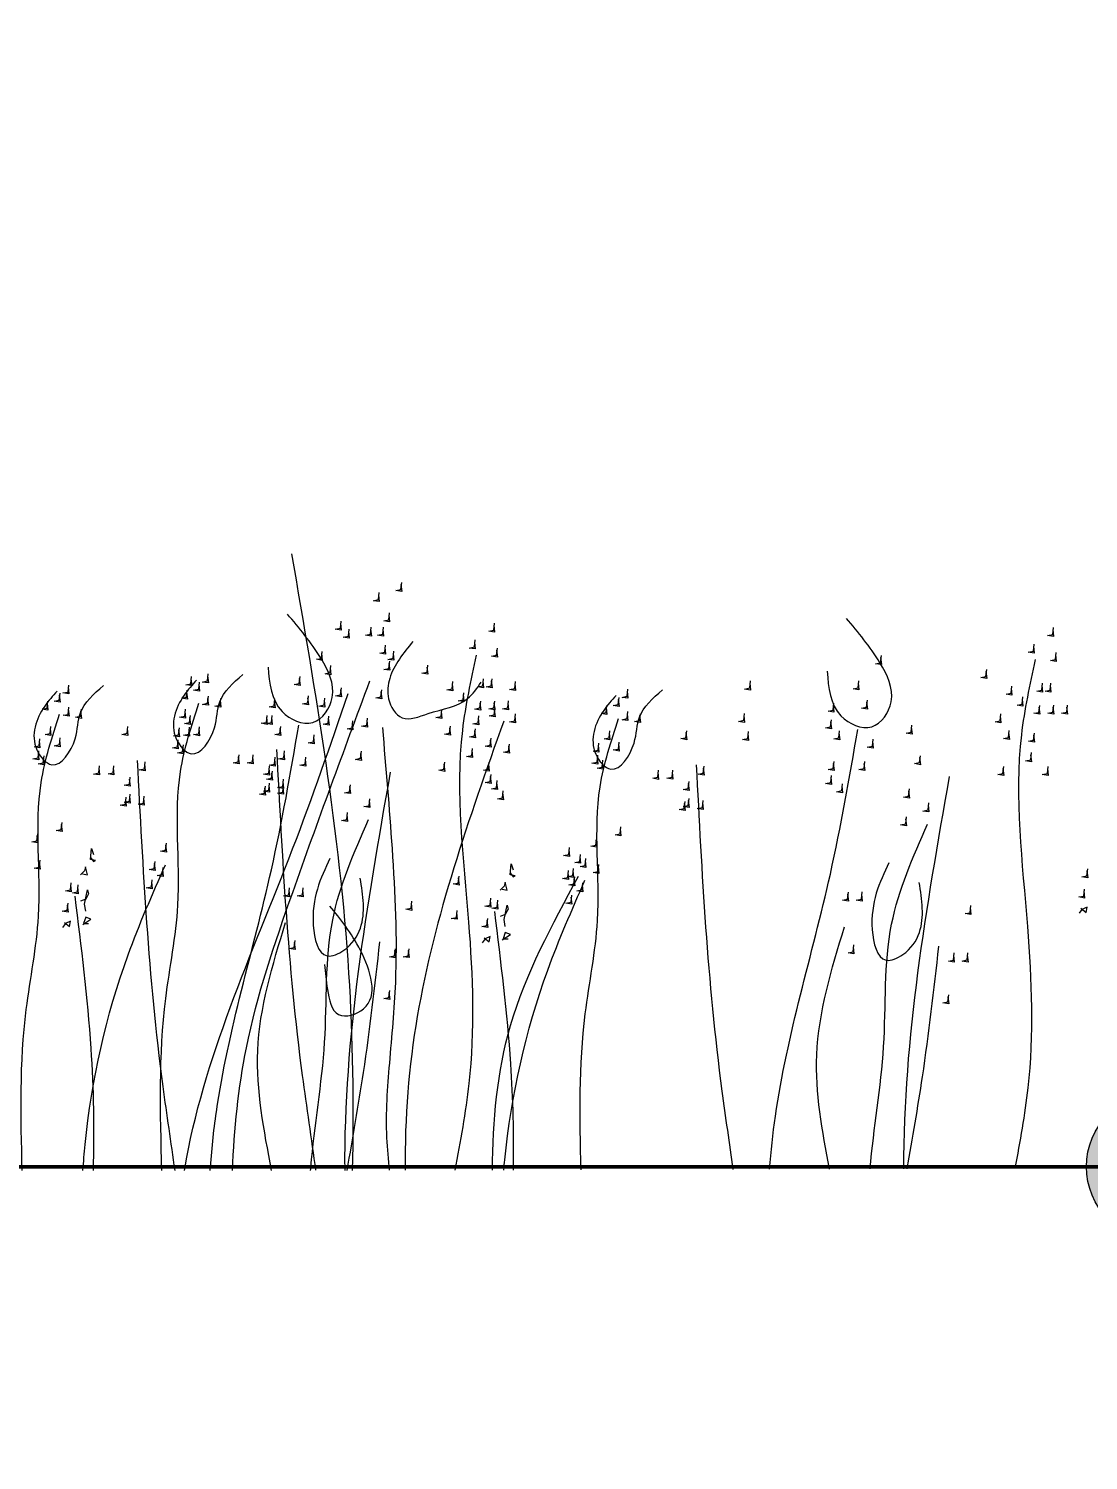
# Model space of a CAD drawing. Header units: metres. Extents: x 0 to 4415, y 1197 to 2590.
# Drawn here: x 1852.2556 to 1852.6168, y 1202.9882 to 1203.4758 of the extents above; entities that cross this region are included whole.
import ezdxf

# ---------------------------------------------------------------- set-up
doc = ezdxf.new("R2010")
doc.units = ezdxf.units.M
doc.linetypes.add('CONTINU', pattern=[0])
doc.layers.get('DEFPOINTS').update_dxf_attribs({"lineweight": 5})
doc.layers.add('00-cote', color=7, linetype='CONTINU', lineweight=20)
doc.layers.add('mur', color=7, linetype='Continuous', lineweight=50)
doc.layers.add('A_VEGETATION', color=7, linetype='Continuous', lineweight=9, true_color=0x009900)
doc.styles.add('WALIDcotat', font='times.ttf')
doc.dimstyles.new('walid 100', dxfattribs={"dimscale": 0, "dimtxt": 0.25, "dimasz": 0.1, "dimexe": 1.25, "dimexo": 0.625, "dimgap": 0.02, "dimtad": 1, "dimdec": 0, "dimlfac": 100, "dimrnd": 5, "dimtxsty": 'WALIDcotat', "dimblk": 'COTE', "dimcen": 2.5, "dimse1": 1, "dimse2": 1, "dimclrd": 256, "dimclrt": 256, "dimadec": 0, "dimazin": 0, "dimtfac": 1, "dimtdec": 0, "dimtix": 1, "dimtmove": 2, "dimatfit": 3, "dimldrblk": 'COTE', "dimfxl": 1.25, "dimarcsym": 0})

# ---------------------------------------------------------------- blocks, each defined once
blk = doc.blocks.new('Arbustes 1_coupes')
at = {"flags": 128}
for points in [[(8.357, 4.84), (8.364, 4.78), (8.313, 4.788), (8.357, 4.797), (8.364, 4.858)], [(8.552, 4.929), (8.559, 4.868), (8.507, 4.877), (8.552, 4.885), (8.559, 4.946)], [(8.025, 4.594), (8.032, 4.533), (7.98, 4.542), (8.025, 4.551), (8.032, 4.612)], [(8.446, 4.665), (8.453, 4.604), (8.402, 4.613), (8.446, 4.622), (8.453, 4.683)], [(8.095, 4.525), (8.102, 4.464), (8.05, 4.472), (8.095, 4.481), (8.102, 4.542)], [(8.287, 4.542), (8.294, 4.481), (8.243, 4.49), (8.287, 4.498), (8.294, 4.559)], [(8.393, 4.542), (8.4, 4.481), (8.348, 4.49), (8.393, 4.498), (8.4, 4.559)], [(9.358, 4.572), (9.365, 4.512), (9.314, 4.52), (9.358, 4.529), (9.365, 4.59)], [(14.217, 4.523), (14.225, 4.462), (14.173, 4.471), (14.217, 4.48), (14.225, 4.541)], [(8.411, 4.384), (8.418, 4.323), (8.367, 4.332), (8.411, 4.341), (8.418, 4.401)], [(9.19, 4.427), (9.197, 4.367), (9.145, 4.375), (9.19, 4.384), (9.197, 4.445)], [(9.382, 4.355), (9.389, 4.294), (9.337, 4.303), (9.382, 4.312), (9.389, 4.372)], [(14.049, 4.378), (14.056, 4.317), (14.004, 4.326), (14.049, 4.335), (14.056, 4.396)], [(7.86, 4.332), (7.867, 4.271), (7.816, 4.28), (7.86, 4.288), (7.867, 4.349)], [(8.446, 4.243), (8.453, 4.183), (8.402, 4.191), (8.446, 4.2), (8.453, 4.261)], [(8.482, 4.33), (8.489, 4.27), (8.437, 4.278), (8.482, 4.287), (8.489, 4.348)], [(12.72, 4.283), (12.727, 4.222), (12.675, 4.23), (12.72, 4.239), (12.727, 4.3)], [(14.241, 4.306), (14.248, 4.245), (14.196, 4.254), (14.241, 4.262), (14.248, 4.323)], [(6.724, 4.114), (6.731, 4.054), (6.679, 4.062), (6.724, 4.071), (6.731, 4.132)], [(6.869, 4.138), (6.876, 4.077), (6.824, 4.085), (6.869, 4.094), (6.876, 4.155)], [(7.666, 4.114), (7.673, 4.054), (7.621, 4.062), (7.666, 4.071), (7.673, 4.132)], [(7.935, 4.207), (7.942, 4.146), (7.891, 4.155), (7.935, 4.164), (7.942, 4.225)], [(8.777, 4.21), (8.784, 4.149), (8.732, 4.158), (8.777, 4.167), (8.784, 4.228)], [(9.262, 4.09), (9.269, 4.029), (9.218, 4.038), (9.262, 4.046), (9.269, 4.107)], [(9.335, 4.09), (9.342, 4.029), (9.29, 4.038), (9.335, 4.046), (9.342, 4.107)], [(13.636, 4.161), (13.643, 4.1), (13.592, 4.109), (13.636, 4.117), (13.643, 4.178)], [(5.58, 3.974), (5.587, 3.913), (5.535, 3.922), (5.58, 3.93), (5.587, 3.991)], [(5.657, 4.045), (5.664, 3.984), (5.612, 3.993), (5.657, 4.001), (5.664, 4.062)], [(6.686, 3.997), (6.693, 3.936), (6.642, 3.945), (6.686, 3.954), (6.693, 4.014)], [(6.792, 4.067), (6.799, 4.006), (6.747, 4.014), (6.792, 4.023), (6.799, 4.084)], [(8.025, 4.014), (8.032, 3.954), (7.98, 3.962), (8.025, 3.971), (8.032, 4.032)], [(8.376, 3.997), (8.383, 3.936), (8.332, 3.945), (8.376, 3.954), (8.383, 4.014)], [(8.995, 4.065), (9.002, 4.004), (8.95, 4.013), (8.995, 4.022), (9.002, 4.083)], [(9.091, 3.97), (9.098, 3.909), (9.047, 3.917), (9.091, 3.926), (9.098, 3.987)], [(9.539, 4.067), (9.546, 4.006), (9.494, 4.014), (9.539, 4.023), (9.546, 4.084)], [(10.516, 3.996), (10.523, 3.935), (10.472, 3.943), (10.516, 3.952), (10.523, 4.013)], [(11.583, 4.065), (11.59, 4.004), (11.538, 4.013), (11.583, 4.022), (11.59, 4.083)], [(12.525, 4.065), (12.532, 4.004), (12.481, 4.013), (12.525, 4.022), (12.532, 4.083)], [(13.854, 4.016), (13.861, 3.955), (13.81, 3.964), (13.854, 3.972), (13.861, 4.033)], [(14.121, 4.041), (14.128, 3.98), (14.077, 3.988), (14.121, 3.997), (14.128, 4.058)], [(14.194, 4.041), (14.201, 3.98), (14.15, 3.988), (14.194, 3.997), (14.201, 4.058)], [(5.474, 3.904), (5.481, 3.843), (5.43, 3.852), (5.474, 3.861), (5.481, 3.922)], [(5.657, 3.851), (5.664, 3.79), (5.612, 3.799), (5.657, 3.807), (5.664, 3.868)], [(6.869, 3.943), (6.876, 3.883), (6.824, 3.891), (6.869, 3.9), (6.876, 3.961)], [(6.977, 3.926), (6.984, 3.865), (6.932, 3.874), (6.977, 3.883), (6.984, 3.943)], [(7.448, 3.92), (7.455, 3.859), (7.403, 3.868), (7.448, 3.877), (7.455, 3.938)], [(7.739, 3.945), (7.746, 3.884), (7.694, 3.893), (7.739, 3.901), (7.746, 3.962)], [(7.882, 3.926), (7.889, 3.865), (7.837, 3.874), (7.882, 3.883), (7.889, 3.943)], [(9.236, 3.897), (9.243, 3.836), (9.192, 3.845), (9.236, 3.854), (9.243, 3.914)], [(9.358, 3.897), (9.365, 3.836), (9.314, 3.845), (9.358, 3.854), (9.365, 3.914)], [(9.478, 3.897), (9.485, 3.836), (9.433, 3.845), (9.478, 3.854), (9.485, 3.914)], [(10.333, 3.855), (10.34, 3.794), (10.289, 3.803), (10.333, 3.812), (10.34, 3.872)], [(10.439, 3.925), (10.446, 3.864), (10.394, 3.872), (10.439, 3.881), (10.446, 3.942)], [(12.307, 3.871), (12.314, 3.81), (12.263, 3.819), (12.307, 3.828), (12.314, 3.888)], [(12.598, 3.896), (12.605, 3.835), (12.553, 3.843), (12.598, 3.852), (12.605, 3.913)], [(13.95, 3.92), (13.957, 3.859), (13.906, 3.868), (13.95, 3.877), (13.957, 3.938)], [(14.096, 3.848), (14.103, 3.787), (14.051, 3.796), (14.096, 3.804), (14.103, 3.865)], [(14.217, 3.848), (14.225, 3.787), (14.173, 3.796), (14.217, 3.804), (14.225, 3.865)], [(14.337, 3.848), (14.344, 3.787), (14.293, 3.796), (14.337, 3.804), (14.344, 3.865)], [(5.765, 3.833), (5.772, 3.772), (5.72, 3.781), (5.765, 3.79), (5.772, 3.851)], [(6.67, 3.833), (6.677, 3.772), (6.625, 3.781), (6.67, 3.79), (6.677, 3.851)], [(6.712, 3.777), (6.719, 3.716), (6.667, 3.725), (6.712, 3.733), (6.719, 3.794)], [(7.38, 3.777), (7.387, 3.716), (7.335, 3.725), (7.38, 3.733), (7.387, 3.794)], [(7.424, 3.775), (7.431, 3.715), (7.38, 3.723), (7.424, 3.732), (7.431, 3.793)], [(7.917, 3.768), (7.924, 3.707), (7.872, 3.716), (7.917, 3.725), (7.924, 3.786)], [(8.125, 3.728), (8.132, 3.667), (8.081, 3.675), (8.125, 3.684), (8.132, 3.745)], [(8.252, 3.751), (8.259, 3.69), (8.207, 3.699), (8.252, 3.707), (8.259, 3.768)], [(8.899, 3.825), (8.906, 3.764), (8.854, 3.772), (8.899, 3.781), (8.906, 3.842)], [(9.22, 3.768), (9.227, 3.707), (9.175, 3.716), (9.22, 3.725), (9.227, 3.786)], [(9.361, 3.838), (9.368, 3.777), (9.316, 3.786), (9.361, 3.794), (9.368, 3.855)], [(9.539, 3.786), (9.546, 3.725), (9.494, 3.733), (9.539, 3.742), (9.546, 3.803)], [(10.516, 3.801), (10.523, 3.741), (10.472, 3.749), (10.516, 3.758), (10.523, 3.819)], [(10.624, 3.784), (10.631, 3.723), (10.58, 3.732), (10.624, 3.741), (10.631, 3.801)], [(11.529, 3.784), (11.536, 3.723), (11.484, 3.732), (11.529, 3.741), (11.536, 3.801)], [(12.284, 3.726), (12.291, 3.665), (12.239, 3.674), (12.284, 3.683), (12.291, 3.743)], [(13.758, 3.775), (13.765, 3.715), (13.714, 3.723), (13.758, 3.732), (13.765, 3.793)], [(5.5, 3.684), (5.507, 3.623), (5.455, 3.632), (5.5, 3.641), (5.507, 3.701)], [(6.168, 3.684), (6.175, 3.623), (6.123, 3.632), (6.168, 3.641), (6.175, 3.701)], [(6.616, 3.671), (6.623, 3.61), (6.571, 3.619), (6.616, 3.628), (6.623, 3.688)], [(6.705, 3.675), (6.712, 3.615), (6.66, 3.623), (6.705, 3.632), (6.712, 3.693)], [(6.792, 3.68), (6.799, 3.619), (6.747, 3.628), (6.792, 3.636), (6.799, 3.697)], [(7.497, 3.68), (7.504, 3.619), (7.453, 3.628), (7.497, 3.636), (7.504, 3.697)], [(7.788, 3.607), (7.795, 3.546), (7.743, 3.555), (7.788, 3.564), (7.795, 3.625)], [(8.972, 3.68), (8.979, 3.619), (8.927, 3.628), (8.972, 3.636), (8.979, 3.697)], [(9.19, 3.655), (9.197, 3.594), (9.145, 3.603), (9.19, 3.612), (9.197, 3.672)], [(10.359, 3.635), (10.366, 3.574), (10.315, 3.583), (10.359, 3.591), (10.366, 3.652)], [(11.027, 3.635), (11.034, 3.574), (10.983, 3.583), (11.027, 3.591), (11.034, 3.652)], [(11.564, 3.626), (11.571, 3.565), (11.519, 3.574), (11.564, 3.583), (11.571, 3.644)], [(12.356, 3.63), (12.363, 3.57), (12.312, 3.578), (12.356, 3.587), (12.363, 3.648)], [(12.985, 3.678), (12.992, 3.617), (12.94, 3.626), (12.985, 3.635), (12.992, 3.696)], [(13.831, 3.63), (13.838, 3.57), (13.786, 3.578), (13.831, 3.587), (13.838, 3.648)], [(14.049, 3.606), (14.056, 3.545), (14.004, 3.554), (14.049, 3.562), (14.056, 3.623)], [(5.394, 3.473), (5.402, 3.412), (5.35, 3.42), (5.394, 3.429), (5.402, 3.49)], [(5.404, 3.578), (5.411, 3.517), (5.359, 3.526), (5.404, 3.535), (5.411, 3.596)], [(5.58, 3.587), (5.587, 3.526), (5.535, 3.535), (5.58, 3.544), (5.587, 3.604)], [(6.606, 3.565), (6.613, 3.504), (6.562, 3.513), (6.606, 3.522), (6.613, 3.583)], [(6.651, 3.522), (6.658, 3.461), (6.606, 3.47), (6.651, 3.478), (6.658, 3.539)], [(7.53, 3.468), (7.537, 3.407), (7.485, 3.416), (7.53, 3.425), (7.537, 3.486)], [(9.164, 3.486), (9.171, 3.425), (9.119, 3.433), (9.164, 3.442), (9.171, 3.503)], [(9.325, 3.574), (9.332, 3.513), (9.281, 3.522), (9.325, 3.53), (9.332, 3.591)], [(9.485, 3.522), (9.492, 3.461), (9.44, 3.47), (9.485, 3.478), (9.492, 3.539)], [(10.263, 3.529), (10.27, 3.468), (10.219, 3.477), (10.263, 3.486), (10.27, 3.546)], [(10.439, 3.538), (10.446, 3.477), (10.394, 3.486), (10.439, 3.494), (10.446, 3.555)], [(12.647, 3.558), (12.654, 3.497), (12.602, 3.506), (12.647, 3.515), (12.654, 3.575)], [(5.439, 3.429), (5.446, 3.368), (5.394, 3.377), (5.439, 3.386), (5.446, 3.446)], [(6.318, 3.375), (6.325, 3.315), (6.274, 3.323), (6.318, 3.332), (6.325, 3.393)], [(7.134, 3.433), (7.141, 3.373), (7.089, 3.381), (7.134, 3.39), (7.141, 3.451)], [(7.258, 3.433), (7.265, 3.373), (7.213, 3.381), (7.258, 3.39), (7.265, 3.451)], [(7.448, 3.413), (7.455, 3.352), (7.403, 3.361), (7.448, 3.37), (7.455, 3.43)], [(7.715, 3.413), (7.722, 3.352), (7.671, 3.361), (7.715, 3.37), (7.722, 3.43)], [(8.198, 3.462), (8.205, 3.401), (8.153, 3.41), (8.198, 3.419), (8.205, 3.48)], [(8.922, 3.365), (8.929, 3.304), (8.878, 3.313), (8.922, 3.322), (8.929, 3.383)], [(9.309, 3.365), (9.316, 3.304), (9.265, 3.313), (9.309, 3.322), (9.316, 3.383)], [(10.254, 3.423), (10.261, 3.362), (10.209, 3.371), (10.254, 3.38), (10.261, 3.441)], [(10.298, 3.38), (10.305, 3.319), (10.254, 3.328), (10.298, 3.336), (10.305, 3.397)], [(12.307, 3.364), (12.314, 3.303), (12.263, 3.312), (12.307, 3.32), (12.314, 3.381)], [(12.574, 3.364), (12.581, 3.303), (12.53, 3.312), (12.574, 3.32), (12.581, 3.381)], [(13.057, 3.413), (13.064, 3.352), (13.013, 3.361), (13.057, 3.37), (13.064, 3.43)], [(14.023, 3.436), (14.03, 3.375), (13.978, 3.384), (14.023, 3.393), (14.03, 3.454)], [(5.922, 3.341), (5.929, 3.28), (5.877, 3.288), (5.922, 3.297), (5.929, 3.358)], [(6.046, 3.341), (6.053, 3.28), (6.002, 3.288), (6.046, 3.297), (6.053, 3.358)], [(6.187, 3.244), (6.194, 3.183), (6.142, 3.191), (6.187, 3.2), (6.194, 3.261)], [(7.399, 3.336), (7.406, 3.275), (7.354, 3.284), (7.399, 3.293), (7.406, 3.354)], [(7.424, 3.293), (7.431, 3.232), (7.38, 3.241), (7.424, 3.249), (7.431, 3.31)], [(7.521, 3.22), (7.528, 3.159), (7.476, 3.168), (7.521, 3.177), (7.528, 3.238)], [(9.325, 3.258), (9.332, 3.197), (9.281, 3.206), (9.325, 3.215), (9.332, 3.275)], [(10.781, 3.291), (10.788, 3.23), (10.737, 3.239), (10.781, 3.248), (10.788, 3.309)], [(10.905, 3.291), (10.912, 3.23), (10.861, 3.239), (10.905, 3.248), (10.912, 3.309)], [(11.177, 3.326), (11.184, 3.265), (11.133, 3.274), (11.177, 3.283), (11.184, 3.344)], [(12.284, 3.244), (12.291, 3.183), (12.239, 3.191), (12.284, 3.2), (12.291, 3.261)], [(13.781, 3.316), (13.789, 3.255), (13.737, 3.264), (13.781, 3.273), (13.789, 3.333)], [(14.168, 3.316), (14.175, 3.255), (14.124, 3.264), (14.168, 3.273), (14.175, 3.333)], [(6.187, 3.094), (6.194, 3.033), (6.142, 3.042), (6.187, 3.051), (6.194, 3.112)], [(7.363, 3.161), (7.371, 3.1), (7.319, 3.109), (7.363, 3.117), (7.371, 3.178)], [(7.399, 3.187), (7.406, 3.126), (7.354, 3.135), (7.399, 3.144), (7.406, 3.204)], [(7.521, 3.17), (7.528, 3.109), (7.476, 3.117), (7.521, 3.126), (7.528, 3.187)], [(8.102, 3.173), (8.109, 3.112), (8.057, 3.12), (8.102, 3.129), (8.109, 3.19)], [(9.379, 3.204), (9.386, 3.144), (9.335, 3.152), (9.379, 3.161), (9.386, 3.222)], [(9.431, 3.116), (9.438, 3.055), (9.386, 3.064), (9.431, 3.073), (9.438, 3.133)], [(11.046, 3.194), (11.053, 3.133), (11.001, 3.142), (11.046, 3.151), (11.053, 3.212)], [(12.38, 3.171), (12.387, 3.11), (12.335, 3.119), (12.38, 3.128), (12.387, 3.188)], [(12.961, 3.123), (12.968, 3.062), (12.917, 3.071), (12.961, 3.08), (12.968, 3.141)], [(6.152, 3.068), (6.159, 3.007), (6.107, 3.016), (6.152, 3.025), (6.159, 3.086)], [(6.309, 3.077), (6.316, 3.016), (6.264, 3.025), (6.309, 3.033), (6.316, 3.094)], [(8.271, 3.051), (8.278, 2.99), (8.226, 2.999), (8.271, 3.007), (8.278, 3.068)], [(11.011, 3.019), (11.018, 2.958), (10.966, 2.967), (11.011, 2.975), (11.018, 3.036)], [(11.046, 3.045), (11.053, 2.984), (11.001, 2.993), (11.046, 3.002), (11.053, 3.062)], [(11.168, 3.028), (11.175, 2.967), (11.123, 2.975), (11.168, 2.984), (11.175, 3.045)], [(13.13, 3.002), (13.137, 2.941), (13.085, 2.949), (13.13, 2.958), (13.137, 3.019)], [(5.594, 2.849), (5.601, 2.789), (5.549, 2.797), (5.594, 2.806), (5.601, 2.867)], [(8.076, 2.931), (8.083, 2.87), (8.032, 2.878), (8.076, 2.887), (8.083, 2.948)], [(12.935, 2.881), (12.942, 2.82), (12.891, 2.829), (12.935, 2.838), (12.942, 2.899)], [(5.383, 2.752), (5.39, 2.691), (5.338, 2.7), (5.383, 2.709), (5.39, 2.77)], [(10.453, 2.8), (10.46, 2.739), (10.408, 2.748), (10.453, 2.757), (10.46, 2.817)], [(5.849, 2.562), (5.875, 2.528), (5.891, 2.536), (5.849, 2.545), (5.856, 2.642), (5.875, 2.589)], [(6.501, 2.668), (6.508, 2.607), (6.456, 2.616), (6.501, 2.625), (6.508, 2.686)], [(10.005, 2.623), (10.012, 2.562), (9.961, 2.571), (10.005, 2.58), (10.012, 2.641)], [(10.242, 2.703), (10.249, 2.642), (10.197, 2.651), (10.242, 2.66), (10.249, 2.72)], [(5.402, 2.523), (5.409, 2.462), (5.357, 2.471), (5.402, 2.48), (5.409, 2.541)], [(6.402, 2.509), (6.409, 2.448), (6.358, 2.457), (6.402, 2.465), (6.409, 2.526)], [(9.497, 2.42), (9.522, 2.386), (9.539, 2.394), (9.497, 2.403), (9.504, 2.5), (9.522, 2.447)], [(10.101, 2.562), (10.108, 2.502), (10.057, 2.51), (10.101, 2.519), (10.108, 2.58)], [(10.148, 2.526), (10.155, 2.465), (10.104, 2.474), (10.148, 2.483), (10.155, 2.544)], [(10.261, 2.474), (10.268, 2.413), (10.216, 2.422), (10.261, 2.431), (10.268, 2.491)], [(5.779, 2.422), (5.821, 2.413), (5.805, 2.483), (5.795, 2.448), (5.76, 2.413)], [(6.377, 2.351), (6.384, 2.29), (6.332, 2.299), (6.377, 2.307), (6.384, 2.368)], [(6.473, 2.457), (6.48, 2.396), (6.428, 2.404), (6.473, 2.413), (6.48, 2.474)], [(9.044, 2.377), (9.051, 2.316), (9, 2.325), (9.044, 2.333), (9.051, 2.394)], [(9.996, 2.422), (10.003, 2.361), (9.951, 2.37), (9.996, 2.378), (10.003, 2.439)], [(10.04, 2.439), (10.047, 2.378), (9.996, 2.387), (10.04, 2.396), (10.047, 2.457)], [(10.05, 2.367), (10.057, 2.306), (10.005, 2.315), (10.05, 2.323), (10.057, 2.384)], [(14.51, 2.426), (14.518, 2.365), (14.466, 2.374), (14.51, 2.383), (14.518, 2.444)], [(5.673, 2.325), (5.68, 2.264), (5.629, 2.273), (5.673, 2.281), (5.68, 2.342)], [(5.734, 2.307), (5.741, 2.247), (5.69, 2.255), (5.734, 2.264), (5.741, 2.325)], [(5.805, 2.096), (5.795, 2.158), (5.821, 2.281), (5.83, 2.247), (5.805, 2.202), (5.76, 2.184)], [(7.57, 2.278), (7.577, 2.218), (7.525, 2.226), (7.57, 2.235), (7.577, 2.296)], [(7.689, 2.278), (7.696, 2.218), (7.645, 2.226), (7.689, 2.235), (7.696, 2.296)], [(9.426, 2.28), (9.468, 2.271), (9.452, 2.341), (9.443, 2.306), (9.408, 2.271)], [(10.12, 2.315), (10.127, 2.254), (10.076, 2.262), (10.12, 2.271), (10.127, 2.332)], [(12.429, 2.229), (12.436, 2.168), (12.384, 2.177), (12.429, 2.186), (12.436, 2.247)], [(12.549, 2.229), (12.556, 2.168), (12.504, 2.177), (12.549, 2.186), (12.556, 2.247)], [(14.482, 2.251), (14.489, 2.19), (14.438, 2.199), (14.482, 2.207), (14.489, 2.268)], [(5.645, 2.149), (5.652, 2.089), (5.601, 2.097), (5.645, 2.106), (5.652, 2.167)], [(8.634, 2.158), (8.641, 2.097), (8.589, 2.106), (8.634, 2.115), (8.641, 2.176)], [(9.321, 2.183), (9.328, 2.122), (9.276, 2.131), (9.321, 2.139), (9.328, 2.2)], [(9.382, 2.165), (9.389, 2.105), (9.337, 2.113), (9.382, 2.122), (9.389, 2.183)], [(9.452, 1.954), (9.443, 2.016), (9.468, 2.139), (9.478, 2.105), (9.452, 2.06), (9.408, 2.042)], [(10.024, 2.209), (10.031, 2.148), (9.979, 2.157), (10.024, 2.165), (10.031, 2.226)], [(13.493, 2.109), (13.5, 2.048), (13.449, 2.057), (13.493, 2.065), (13.5, 2.126)], [(5.62, 2), (5.664, 1.964), (5.673, 2.009), (5.629, 1.99), (5.603, 1.955)], [(5.779, 1.981), (5.849, 2.026), (5.805, 2.044), (5.786, 1.99), (5.83, 1.99)], [(9.028, 2.078), (9.035, 2.018), (8.983, 2.026), (9.028, 2.035), (9.035, 2.096)], [(9.293, 2.007), (9.3, 1.947), (9.248, 1.955), (9.293, 1.964), (9.3, 2.025)], [(14.457, 2.102), (14.501, 2.065), (14.51, 2.11), (14.466, 2.091), (14.44, 2.057)], [(9.267, 1.858), (9.311, 1.822), (9.321, 1.867), (9.276, 1.848), (9.25, 1.813)], [(9.426, 1.839), (9.497, 1.884), (9.452, 1.902), (9.433, 1.848), (9.478, 1.848)], [(7.617, 1.819), (7.624, 1.758), (7.572, 1.767), (7.617, 1.776), (7.624, 1.836)], [(8.489, 1.747), (8.496, 1.686), (8.444, 1.694), (8.489, 1.703), (8.496, 1.764)], [(8.608, 1.747), (8.615, 1.686), (8.564, 1.694), (8.608, 1.703), (8.615, 1.764)], [(12.476, 1.77), (12.483, 1.709), (12.431, 1.718), (12.476, 1.726), (12.483, 1.787)], [(13.348, 1.697), (13.355, 1.636), (13.303, 1.645), (13.348, 1.654), (13.355, 1.715)], [(13.467, 1.697), (13.474, 1.636), (13.423, 1.645), (13.467, 1.654), (13.474, 1.715)], [(8.439, 1.384), (8.446, 1.323), (8.395, 1.332), (8.439, 1.341), (8.446, 1.402)], [(13.299, 1.335), (13.306, 1.274), (13.254, 1.283), (13.299, 1.292), (13.306, 1.352)]]:
    blk.add_lwpolyline(points, dxfattribs=at)
for points, knots in [([(8.12, -0.161), (8.133, 0.411), (8.114, 2.21), (7.811, 3.986), (7.605, 5.197)], [0.63224, 0.63224, 0.63224, 0.63224, 1.060659, 1.979923, 1.979923, 1.979923, 1.979923]), ([(9.01, -0.162), (9.059, 0.089), (9.196, 0.798), (9.153, 2.082), (8.992, 3.333), (9.16, 4.095), (9.208, 4.312)], [0.618367, 0.618367, 0.618367, 0.618367, 0.809449, 1.159779, 1.576588, 1.74244, 1.74244, 1.74244, 1.74244]), ([(13.88, -0.156), (13.925, 0.076), (14.054, 0.768), (14.012, 2.032), (13.851, 3.284), (14.02, 4.045), (14.067, 4.262)], [0.632298, 0.632298, 0.632298, 0.632298, 0.809449, 1.159779, 1.576588, 1.74244, 1.74244, 1.74244, 1.74244]), ([(6.658, -0.158), (6.659, -0.155), (6.82, 0.803), (7.458, 2.16), (7.936, 3.532), (8.092, 3.983)], [0.61818, 0.61818, 0.61818, 0.61818, 0.620996, 1.355238, 1.713875, 1.713875, 1.713875, 1.713875]), ([(7.076, -0.159), (7.092, 0.199), (7.176, 1.025), (7.66, 2.431), (8.052, 3.481), (8.28, 4.091)], [0.611352, 0.611352, 0.611352, 0.611352, 0.879234, 1.231775, 1.720834, 1.720834, 1.720834, 1.720834]), ([(6.462, -0.158), (6.449, 0.342), (6.429, 1.115), (6.671, 2.255), (6.541, 3.138), (6.729, 3.705), (6.794, 3.901)], [0.605974, 0.605974, 0.605974, 0.605974, 0.980125, 1.184429, 1.47469, 1.628633, 1.628633, 1.628633, 1.628633]), ([(5.248, -0.155), (5.235, 0.314), (5.223, 1.054), (5.459, 2.162), (5.33, 3.045), (5.517, 3.612), (5.582, 3.809)], [0.6298999, 0.6298999, 0.6298999, 0.6298999, 0.980125, 1.1844285, 1.4746905, 1.6286326, 1.6286326, 1.6286326, 1.6286326]), ([(9.443, 3.739), (9.139, 2.891), (8.682, 1.616), (8.574, 0.298), (8.576, -0.161)], [0, 0, 0, 0, 0.66825, 1.004504, 1.004504, 1.004504, 1.004504]), ([(10.106, -0.162), (10.094, 0.292), (10.086, 1.019), (10.318, 2.113), (10.189, 2.996), (10.376, 3.563), (10.441, 3.759)], [0.6404493, 0.6404493, 0.6404493, 0.6404493, 0.980125, 1.1844285, 1.4746905, 1.6286326, 1.6286326, 1.6286326, 1.6286326]), ([(6.882, -0.159), (6.894, 0.011), (6.989, 0.897), (7.391, 2.159), (7.588, 3.287), (7.661, 3.707)], [0.6231237, 0.6231237, 0.6231237, 0.6231237, 0.7509262, 1.2899319, 1.6097799, 1.6097799, 1.6097799, 1.6097799]), ([(8.388, 3.686), (8.417, 3.335), (8.479, 2.599), (8.523, 1.624), (8.441, 0.787), (8.398, 0.249), (8.43, -0.071), (8.438, -0.161)], [0, 0, 0, 0, 0.2638175, 0.5544416, 0.7303048, 0.8923745, 0.9628936, 0.9628936, 0.9628936, 0.9628936]), ([(11.745, -0.16), (11.757, -0.006), (11.853, 0.863), (12.25, 2.11), (12.447, 3.238), (12.52, 3.658)], [0.6350692, 0.6350692, 0.6350692, 0.6350692, 0.7509262, 1.2899319, 1.6097799, 1.6097799, 1.6097799, 1.6097799]), ([(7.8, -0.16), (7.765, 0.114), (7.575, 1.349), (7.517, 2.557), (7.471, 3.497)], [0.6284856, 0.6284856, 0.6284856, 0.6284856, 0.8321355, 1.542813, 1.542813, 1.542813, 1.542813]), ([(6.576, -0.158), (6.543, 0.085), (6.362, 1.287), (6.305, 2.465), (6.259, 3.404)], [0.6519633, 0.6519633, 0.6519633, 0.6519633, 0.8321355, 1.542813, 1.542813, 1.542813, 1.542813]), ([(11.429, -0.161), (11.398, 0.066), (11.221, 1.253), (11.164, 2.415), (11.119, 3.355)], [0.6635111, 0.6635111, 0.6635111, 0.6635111, 0.8321355, 1.542813, 1.542813, 1.542813, 1.542813]), ([(7.755, -0.16), (7.756, -0.151), (7.786, 0.221), (7.922, 0.938), (7.866, 1.986), (8.139, 2.6), (8.266, 2.886)], [0.6301154, 0.6301154, 0.6301154, 0.6301154, 0.6369967, 0.9104139, 1.1765895, 1.4077095, 1.4077095, 1.4077095, 1.4077095]), ([(12.619, -0.159), (12.65, 0.196), (12.781, 0.896), (12.725, 1.937), (12.998, 2.551), (13.125, 2.836)], [0.642832, 0.642832, 0.642832, 0.642832, 0.9104139, 1.1765895, 1.4077095, 1.4077095, 1.4077095, 1.4077095]), ([(5.776, -0.156), (5.781, -0.081), (5.837, 0.556), (6.042, 1.465), (6.384, 2.239), (6.499, 2.497)], [0.6098708, 0.6098708, 0.6098708, 0.6098708, 0.6661195, 1.0883514, 1.3002657, 1.3002657, 1.3002657, 1.3002657]), ([(9.336, -0.162), (9.338, 0.267), (9.424, 1.169), (9.859, 1.968), (10.09, 2.39)], [0.6312652, 0.6312652, 0.6312652, 0.6312652, 0.9488556, 1.3050598, 1.3050598, 1.3050598, 1.3050598]), ([(9.434, -0.162), (9.437, -0.132), (9.494, 0.459), (9.689, 1.323), (10.032, 2.097), (10.146, 2.355)], [0.6440418, 0.6440418, 0.6440418, 0.6440418, 0.6661195, 1.0883514, 1.3002657, 1.3002657, 1.3002657, 1.3002657]), ([(5.867, -0.157), (5.878, 0.197), (5.864, 0.996), (5.767, 1.787), (5.713, 2.228)], [0.602961, 0.602961, 0.602961, 0.602961, 0.8681547, 1.2006627, 1.2006627, 1.2006627, 1.2006627]), ([(7.416, -0.16), (7.35, 0.187), (7.209, 0.916), (7.428, 1.624), (7.542, 1.993)], [0.6303531, 0.6303531, 0.6303531, 0.6303531, 0.8923782, 1.1768558, 1.1768558, 1.1768558, 1.1768558]), ([(9.518, -0.162), (9.524, 0.146), (9.506, 0.899), (9.414, 1.645), (9.361, 2.086)], [0.6371546, 0.6371546, 0.6371546, 0.6371546, 0.8681547, 1.2006627, 1.2006627, 1.2006627, 1.2006627]), ([(12.266, -0.16), (12.203, 0.171), (12.074, 0.883), (12.287, 1.575), (12.401, 1.944)], [0.6427994, 0.6427994, 0.6427994, 0.6427994, 0.8923782, 1.1768558, 1.1768558, 1.1768558, 1.1768558]), ([(8.073, -0.161), (8.122, 0.122), (8.241, 0.78), (8.318, 1.444), (8.362, 1.823)], [0.622707, 0.622707, 0.622707, 0.622707, 0.8381071, 1.1240936, 1.1240936, 1.1240936, 1.1240936]), ([(12.941, -0.158), (12.988, 0.107), (13.102, 0.748), (13.177, 1.395), (13.221, 1.774)], [0.635818, 0.635818, 0.635818, 0.635818, 0.8381071, 1.1240936, 1.1240936, 1.1240936, 1.1240936])]:
    blk.add_open_spline(points, degree=3, knots=knots)
for points in [[(7.396, 4.214), (7.516, 3.828), (7.783, 3.732), (7.952, 3.949), (7.856, 4.287), (7.565, 4.674)], [(12.256, 4.165), (12.375, 3.778), (12.642, 3.683), (12.811, 3.9), (12.715, 4.238), (12.424, 4.625)], [(8.655, 4.433), (8.453, 4.113), (8.442, 3.936), (8.561, 3.77), (8.786, 3.806), (9.129, 3.936), (9.248, 4.078)], [(6.773, 4.101), (6.665, 3.971), (6.595, 3.593), (6.726, 3.462), (6.928, 3.687), (6.974, 3.912), (7.176, 4.149)], [(5.561, 4.009), (5.453, 3.878), (5.383, 3.5), (5.514, 3.37), (5.716, 3.594), (5.763, 3.819), (5.964, 4.057)], [(10.42, 3.959), (10.312, 3.829), (10.242, 3.451), (10.373, 3.32), (10.575, 3.545), (10.622, 3.77), (10.823, 4.007)], [(7.928, 2.548), (7.783, 1.968), (7.903, 1.703), (8.048, 1.751), (8.193, 1.944), (8.193, 2.378)], [(12.788, 2.499), (12.642, 1.919), (12.762, 1.654), (12.907, 1.702), (13.052, 1.894), (13.052, 2.329)], [(7.879, 1.629), (7.905, 1.412), (8.001, 1.194), (8.219, 1.242), (8.193, 1.749), (7.928, 2.136)]]:
    blk.add_spline(points, degree=3)
for points in [[(8.054, -0.161), (8.046, 0.988), (8.252, 2.143), (8.458, 3.297)], [(12.913, -0.158), (12.912, 0.974), (13.115, 2.111), (13.317, 3.248)]]:
    blk.add_open_spline(points, degree=3)
blk = doc.blocks.new('COTE')
at = {"ltscale": 0.05}
h = blk.add_hatch(color=256, dxfattribs=at)
edge = h.paths.add_edge_path()
edge.add_arc((0, 0), 0.25, 0, 360)
for p, q in [((0, -1), (0, 1)), ((1, 0), (-1, 0))]:
    blk.add_line(p, q)
blk.add_circle((0, 0), 0.25)
blk = doc.blocks.new('*D605')
at = {"layer": '00-cote', "lineweight": -2, "ltscale": 0.1, "transparency": 16777216}
blk.add_line((1852.64107, 1213.48817), (1852.64107, 1203.18817), dxfattribs=at)
at = {"layer": 'DEFPOINTS', "color": 0, "ltscale": 0.1, "transparency": 16777216}
for p in [(1854.86357, 1213.58817), (1852.64107, 1203.08817), (1854.86357, 1203.08817)]:
    blk.add_point(p, dxfattribs=at)
at = {"layer": '00-cote', "lineweight": -2, "ltscale": 0.1, "transparency": 16777216, "xscale": 0.1, "yscale": 0.1, "zscale": 0.1}
for p, rotation in [((1852.64107, 1213.58817), 90), ((1852.64107, 1203.08817), 270)]:
    blk.add_blockref('COTE', p, dxfattribs=dict(at, rotation=rotation))
at = {"layer": '00-cote', "ltscale": 0.1, "transparency": 16777216, "insert": (1852.49391, 1208.33817), "char_height": 0.25, "attachment_point": 5, "rotation": 90, "style": 'WALIDcotat'}
blk.add_mtext('1050', dxfattribs=at)

msp = doc.modelspace()

# ---------------------------------------------------------------- linework, layer by layer
at = {"layer": 'mur'}
msp.add_lwpolyline([(1835.77665, 1202.18817), (1840.24231, 1202.18817), (1840.24231, 1203.08817), (1861.34611, 1203.08817)], dxfattribs=at)

# ---------------------------------------------------------------- block references
at = {"layer": 'A_VEGETATION', "color": 86, "true_color": 0x1b6b00, "xscale": 0.03920000000000341, "yscale": 0.03920000000000341, "zscale": 0.03920000000000341, "rotation": 0.1380011812737671}
msp.add_blockref('Arbustes 1_coupes', (1852.04771, 1203.09249), dxfattribs=at)

# ---------------------------------------------------------------- dimensions: what is measured, and where the dimension line sits
at = {"layer": '00-cote', "ltscale": 0.1}
dim = msp.add_aligned_dim(p1=(1854.86357, 1213.58817), p2=(1854.86357, 1203.08817), distance=-2.2225, dimstyle='walid 100', override={"dimscale": 1, "dimfxl": 0}, dxfattribs=at)
dim.commit()
dim.dimension.update_dxf_attribs({"geometry": '*D605', "text_midpoint": (1852.49391, 1208.33817)})

doc.saveas('drawing.dxf')
